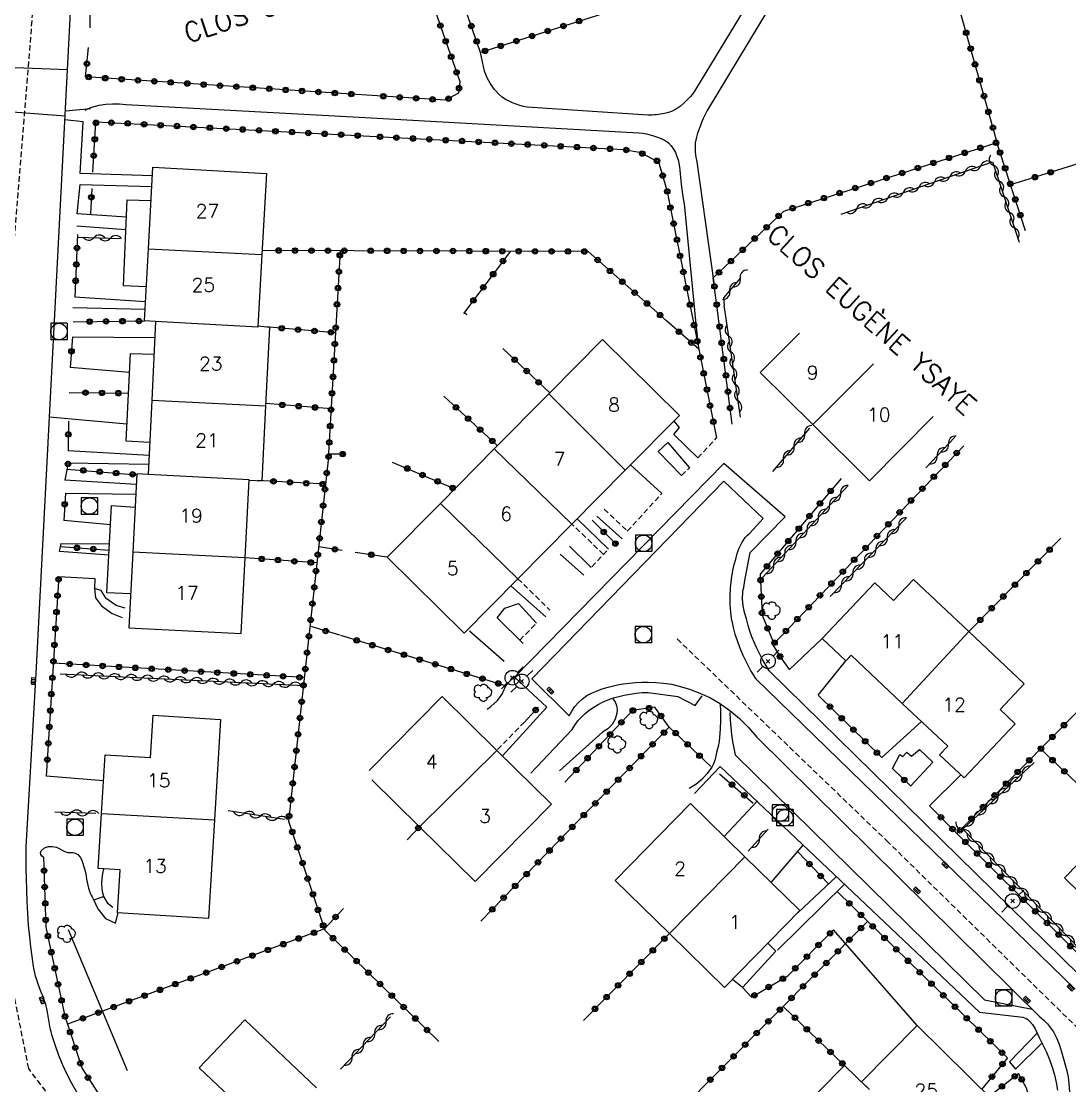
# Model space of a CAD drawing. Header units: millimetres. Extents: x 164000 to 165000, y 151998 to 153000.
# Drawn here: x 164221.2 to 164316.8, y 152101.2 to 152198.3 of the extents above; entities that cross this region are included whole.
import ezdxf
from ezdxf.enums import TextEntityAlignment as Align

# ---------------------------------------------------------------- set-up
doc = ezdxf.new("R2010")
doc.units = ezdxf.units.MM
doc.linetypes.add('DASHED', pattern=[0.75, 0.5, -0.25])
doc.layers.get('0').update_dxf_attribs({"linetype": 'CONTINUOUS'})
for name, color, linetype in [('W0001', 6, 'DASHED'), ('W0008', 7, 'CONTINUOUS'), ('W0014', 7, 'CONTINUOUS'), ('W0016', 2, 'CONTINUOUS'), ('W0017', 7, 'CONTINUOUS'), ('W0101', 7, 'CONTINUOUS'), ('W0104', 1, 'CONTINUOUS'), ('W0105', 7, 'CONTINUOUS'), ('W0112', 1, 'DASHED'), ('W0211', 2, 'CONTINUOUS'), ('W0300', 7, 'CONTINUOUS'), ('W0310', 3, 'CONTINUOUS'), ('W0322', 7, 'CONTINUOUS'), ('W0323', 7, 'CONTINUOUS'), ('W0401', 7, 'CONTINUOUS'), ('W0420', 7, 'CONTINUOUS'), ('W0473', 7, 'CONTINUOUS'), ('W0989', 7, 'CONTINUOUS'), ('W0991', 7, 'CONTINUOUS'), ('W1102', 7, 'CONTINUOUS')]:
    doc.layers.add(name, color=color, linetype=linetype)
doc.styles.get("Standard").update_dxf_attribs({"font": 'romans.shx', "width": 0.85})

# ---------------------------------------------------------------- blocks, each defined once
blk = doc.blocks.new('T300')
for p, q in [((-0.8, 0.514), (-0.857, 0.343)), ((-0.857, 0.343), (-0.857, 0.171)), ((-0.857, 0.171), (-0.743, 0.057)), ((-0.686, 0.629), (-0.8, 0.514)), ((-0.8, -0.057), (-0.743, 0.057)), ((-0.743, 0.057), (-0.686, 0.114)), ((-0.571, 0.686), (-0.686, 0.629)), ((-0.457, 0.686), (-0.571, 0.686)), ((-0.286, 0.629), (-0.457, 0.686)), ((-0.286, 0.629), (-0.171, 0.743)), ((-0.229, 0.571), (-0.286, 0.629)), ((-0.171, 0.743), (-0.057, 0.8)), ((-0.057, 0.8), (0.057, 0.8)), ((0.057, 0.8), (0.229, 0.743)), ((0.229, 0.743), (0.343, 0.629)), ((0.343, 0.629), (0.4, 0.514)), ((0.457, 0.457), (0.343, 0.457)), ((0.4, 0.514), (0.4, 0.457)), ((0.571, 0.4), (0.457, 0.457)), ((0.571, 0.4), (0.686, 0.286)), ((0.686, 0.286), (0.743, 0.171)), ((0.743, 0.057), (0.686, -0.171)), ((0.743, 0.171), (0.743, 0.057)), ((-0.8, -0.171), (-0.8, -0.057)), ((-0.8, -0.229), (-0.8, -0.171)), ((-0.743, -0.343), (-0.8, -0.229)), ((-0.686, -0.4), (-0.743, -0.343)), ((-0.514, -0.457), (-0.686, -0.4)), ((-0.4, -0.457), (-0.514, -0.457)), ((-0.4, -0.457), (-0.343, -0.457)), ((-0.343, -0.457), (-0.343, -0.4)), ((-0.343, -0.514), (-0.343, -0.457)), ((-0.286, -0.629), (-0.343, -0.514)), ((-0.171, -0.743), (-0.286, -0.629)), ((-0.057, -0.8), (-0.171, -0.743)), ((0.057, -0.8), (-0.057, -0.8)), ((0.171, -0.743), (0.057, -0.8)), ((0.229, -0.686), (0.171, -0.743)), ((0.286, -0.457), (0.229, -0.457)), ((0.286, -0.629), (0.229, -0.686)), ((0.457, -0.4), (0.286, -0.457)), ((0.343, -0.514), (0.286, -0.629)), ((0.343, -0.514), (0.343, -0.457)), ((0.571, -0.343), (0.457, -0.4)), ((0.629, -0.286), (0.571, -0.343)), ((0.686, -0.171), (0.629, -0.286))]:
    blk.add_line(p, q)
blk = doc.blocks.new('T473')
for p, q in [((0.500001, 0.500001), (1.000002, 1.000002)), ((-0.166667, 0.166667), (0.166667, -0.166667)), ((-0.166667, -0.166667), (0.166667, 0.166667)), ((-1.000002, -1.000002), (-0.500001, -0.500001))]:
    blk.add_line(p, q)
blk.add_ellipse((0, 0), major_axis=(0.471405, 0.471405), ratio=1, start_param=5.497787144, end_param=11.780972451)
blk = doc.blocks.new('T401')
for p, q in [((-0.3, 0.3), (0, 0.3)), ((-0.3, -0.25), (-0.3, 0.3)), ((-0.3, 0.15), (0, 0.15)), ((-0.3, 0), (0, 0)), ((0, 0.3), (0, -0.25)), ((-0.3, -0.15), (0, -0.15)), ((-0.3, -0.25), (-0.3, -0.3)), ((-0.3, -0.3), (0, -0.3)), ((0, -0.3), (0, -0.25))]:
    blk.add_line(p, q)
blk = doc.blocks.new('T420')
for p, q in [((0.75, 0.75), (-0.75, 0.75)), ((-0.75, 0.75), (-0.75, -0.75)), ((0.75, 0.75), (0.75, -0.75)), ((0.75, -0.75), (-0.75, -0.75))]:
    blk.add_line(p, q)
blk.add_ellipse((0, 0), major_axis=(-0.53, 0.53), ratio=1, start_param=3.926991, end_param=10.210176)
blk = doc.blocks.new('t323o')
at = {"color": 0, "linetype": 'Continuous'}
for radius in [0.25, 0.15]:
    blk.add_circle((0, 0), radius, dxfattribs=at)
blk = doc.blocks.new('t310o')
at = {"color": 0, "linetype": 'Continuous'}
for centre, start, end in [((-0.5, 0.375), 216.8699, 323.1304), ((0.5, -0.375), 36.8699, 143.1303)]:
    blk.add_arc(centre, 0.625, start, end, dxfattribs=at)
blk = doc.blocks.new('t322o')
at = {"color": 0, "linetype": 'Continuous'}
for radius in [0.25, 0.15]:
    blk.add_circle((0, 0), radius, dxfattribs=at)

msp = doc.modelspace()

# ---------------------------------------------------------------- linework, layer by layer
at = {"layer": 'W0001'}
for points in [[(164219.953, 152171), (164224.088, 152222.046)], [(164270.64, 152049.913), (164233.257, 152087.427), (164221.862, 152102.754), (164218.641, 152119.033), (164220.043, 152164.634)], [(164324.055, 152100.075), (164300.297, 152123.401), (164281.016, 152141.981)]]:
    msp.add_lwpolyline(points, dxfattribs=at)
at = {"layer": 'W0008'}
for points in [[(164224.221, 152171), (164226.354, 152212.149)], [(164221.634, 152122.997), (164222.551, 152138.799), (164224.221, 152171)], [(164287.649, 152151.636), (164288.89, 152152.957), (164285.276, 152156.355), (164267.775, 152138.314), (164271.173, 152134.943)], [(164286.031, 152143.626), (164285.935, 152144.371), (164285.882, 152145.12), (164285.87, 152145.87), (164285.897, 152146.62), (164285.917, 152146.889), (164285.945, 152147.158), (164285.98, 152147.426), (164286.023, 152147.694), (164286.071, 152147.959), (164286.125, 152148.224), (164286.184, 152148.487), (164286.247, 152148.75), (164286.376, 152149.259), (164286.518, 152149.767), (164286.693, 152150.267), (164286.921, 152150.746), (164287.073, 152150.992), (164287.245, 152151.223), (164287.438, 152151.439), (164287.649, 152151.636)], [(164286.031, 152143.626), (164286.154, 152143.014), (164286.308, 152142.409), (164286.492, 152141.813), (164286.706, 152141.226), (164287.022, 152140.478), (164287.375, 152139.746), (164287.764, 152139.033), (164288.189, 152138.341)], [(164271.173, 152134.943), (164271.408, 152135.383), (164271.692, 152135.793), (164272.019, 152136.17), (164272.386, 152136.507), (164272.785, 152136.788), (164273.217, 152137.014), (164273.663, 152137.201), (164274.112, 152137.37), (164274.601, 152137.531), (164275.099, 152137.662), (164275.602, 152137.768), (164276.108, 152137.855), (164276.67, 152137.933), (164277.236, 152137.988), (164277.804, 152138.017), (164278.373, 152138.017), (164279.085, 152137.986), (164279.797, 152137.926), (164280.505, 152137.823), (164281.204, 152137.667), (164282.167, 152137.378), (164283.11, 152137.028), (164284.025, 152136.606), (164284.899, 152136.103), (164285.844, 152135.438), (164286.73, 152134.696), (164287.549, 152133.882), (164288.297, 152133.001)], [(164317.34, 152109.999), (164288.189, 152138.341)], [(164285.834, 152135.249), (164285.871, 152134.584), (164285.925, 152133.92), (164285.997, 152133.257), (164286.085, 152132.597), (164286.134, 152132.291), (164286.191, 152131.987), (164286.256, 152131.684), (164286.328, 152131.383)], [(164288.297, 152133.001), (164314.131, 152107.464)], [(164286.328, 152131.383), (164309.088, 152109.028), (164313.413, 152108.173)], [(164226.268, 152100.587), (164225.807, 152101.385), (164225.383, 152102.205), (164224.986, 152103.067), (164224.624, 152103.943), (164224.297, 152104.834), (164224.008, 152105.738), (164223.913, 152106.091), (164223.834, 152106.448), (164223.766, 152106.807), (164223.705, 152107.166), (164223.645, 152107.526), (164223.58, 152107.885), (164223.504, 152108.242), (164223.414, 152108.596), (164223.314, 152108.925), (164223.199, 152109.249), (164223.075, 152109.569), (164222.947, 152109.887), (164222.82, 152110.206), (164222.699, 152110.528), (164222.59, 152110.854), (164222.497, 152111.185), (164222.306, 152112.073), (164222.165, 152112.971), (164222.056, 152113.871), (164221.958, 152114.772), (164221.859, 152115.842), (164221.787, 152116.914), (164221.733, 152117.986), (164221.688, 152119.06), (164221.657, 152120.043), (164221.637, 152121.028), (164221.63, 152122.012), (164221.634, 152122.997)], [(164314.131, 152107.464), (164314.488, 152107.165), (164314.816, 152106.835), (164315.111, 152106.475), (164315.371, 152106.088), (164315.676, 152105.503), (164315.912, 152104.887), (164316.106, 152104.26), (164316.288, 152103.634), (164316.444, 152103.084), (164316.584, 152102.528), (164316.698, 152101.966), (164316.774, 152101.396), (164316.822, 152100.62)]]:
    msp.add_lwpolyline(points, dxfattribs=at)
at = {"layer": 'W0014'}
for points in [[(164293.636, 152210.1), (164282.795, 152192.275)], [(164295.793, 152210.127), (164283.766, 152190.198)], [(164263.46, 152193.785), (164263.083, 152195.511)], [(164267.343, 152190.522), (164267.004, 152190.583), (164266.67, 152190.666), (164266.342, 152190.772), (164266.022, 152190.899), (164265.693, 152191.05), (164265.37, 152191.218), (164265.061, 152191.416), (164264.781, 152191.654), (164264.359, 152192.125), (164263.995, 152192.642), (164263.694, 152193.198), (164263.46, 152193.785)], [(164282.795, 152192.275), (164282.622, 152191.984), (164282.429, 152191.707), (164282.217, 152191.443), (164281.986, 152191.196), (164281.67, 152190.894), (164281.334, 152190.61), (164280.973, 152190.355), (164280.584, 152190.144), (164280.238, 152190.014), (164279.878, 152189.93), (164279.515, 152189.872), (164279.155, 152189.821), (164278.954, 152189.795), (164278.751, 152189.778), (164278.549, 152189.768), (164278.346, 152189.767)], [(164225.214, 152190.167), (164227.499, 152190.401)], [(164227.001, 152190.225), (164227.31, 152190.377), (164227.63, 152190.504), (164227.959, 152190.607), (164228.295, 152190.684), (164228.905, 152190.775), (164229.519, 152190.819), (164230.135, 152190.815), (164230.749, 152190.764)], [(164230.749, 152190.764), (164252.558, 152189.558)], [(164278.346, 152189.767), (164267.343, 152190.522)], [(164283.766, 152190.198), (164283.586, 152189.843), (164283.418, 152189.481), (164283.262, 152189.114), (164283.119, 152188.742), (164282.986, 152188.381), (164282.858, 152188.016), (164282.752, 152187.642), (164282.688, 152187.259), (164282.663, 152186.825), (164282.677, 152186.39), (164282.73, 152185.958), (164282.822, 152185.533)], [(164233.161, 152184.254), (164226.569, 152184.454), (164226.839, 152189.173), (164225.172, 152189.36)], [(164252.558, 152189.558), (164277.537, 152188.176)], [(164277.537, 152188.176), (164277.879, 152188.129), (164278.219, 152188.064), (164278.555, 152187.98), (164278.885, 152187.879), (164279.233, 152187.764), (164279.584, 152187.639), (164279.925, 152187.478), (164280.234, 152187.259), (164280.492, 152186.99), (164280.704, 152186.684), (164280.875, 152186.357), (164281.016, 152186.018), (164281.114, 152185.71), (164281.186, 152185.394), (164281.237, 152185.075), (164281.272, 152184.754), (164281.298, 152184.436), (164281.323, 152184.118), (164281.353, 152183.8), (164281.393, 152183.483), (164281.46, 152183.032), (164281.528, 152182.58), (164281.595, 152182.128), (164281.663, 152181.677)], [(164282.822, 152185.533), (164284.391, 152174.481)], [(164230.786, 152180.454), (164226.3, 152180.787), (164226.569, 152183.456), (164233.106, 152183.27)], [(164281.663, 152181.677), (164282.559, 152172.614)], [(164226.246, 152179.681), (164230.736, 152179.353)], [(164232.518, 152172.741), (164226.084, 152173.155)], [(164282.559, 152172.614), (164282.719, 152171)], [(164225.895, 152172.211), (164232.481, 152172.07)], [(164282.719, 152171), (164282.943, 152168.74)], [(164225.868, 152169.542), (164233.374, 152169.474)], [(164282.903, 152158.512), (164280.719, 152160.615), (164281.258, 152161.263), (164280.735, 152161.867)], [(164279.29, 152159.078), (164280.18, 152159.887), (164282.148, 152157.595)], [(164232.847, 152158.716), (164225.464, 152159.132)], [(164225.464, 152158.027), (164232.809, 152157.93)], [(164287.703, 152149.856), (164290.885, 152153.119), (164285.276, 152157.973), (164266.184, 152138.476), (164269.15, 152135.725)], [(164231.671, 152156.074), (164225.167, 152156.463)], [(164225.221, 152155.276), (164231.624, 152155.172)], [(164273.708, 152153.173), (164276, 152151.096)], [(164271.914, 152152.943), (164274.759, 152150.152)], [(164273.195, 152148.48), (164271.2, 152150.422)], [(164229.183, 152149.622), (164224.659, 152149.958)], [(164270.364, 152149.694), (164272.521, 152147.779)], [(164289.429, 152139.042), (164289.111, 152139.559), (164288.812, 152140.087), (164288.531, 152140.625), (164288.27, 152141.172), (164288.054, 152141.667), (164287.855, 152142.17), (164287.675, 152142.679), (164287.515, 152143.195), (164287.344, 152143.789), (164287.185, 152144.389), (164287.063, 152145.001), (164287.002, 152145.622), (164287.001, 152145.834), (164287.014, 152146.046), (164287.037, 152146.257), (164287.069, 152146.466), (164287.106, 152146.673), (164287.145, 152146.88), (164287.183, 152147.087), (164287.218, 152147.294), (164287.325, 152147.937), (164287.442, 152148.578), (164287.568, 152149.218), (164287.703, 152149.856)], [(164224.601, 152147.671), (164227.891, 152147.483), (164227.864, 152146.566)], [(164269.042, 152143.977), (164265.855, 152146.813)], [(164264.593, 152143.896), (164265.294, 152144.786), (164266.561, 152145.19), (164268.206, 152143.411)], [(164317.718, 152111.293), (164289.429, 152139.042)], [(164271.442, 152133.703), (164271.694, 152134.101), (164271.978, 152134.478), (164272.29, 152134.831), (164272.629, 152135.159), (164273.009, 152135.468), (164273.414, 152135.744), (164273.838, 152135.99), (164274.274, 152136.21), (164274.738, 152136.409), (164275.214, 152136.576), (164275.699, 152136.715), (164276.188, 152136.831), (164276.735, 152136.936), (164277.287, 152137.015), (164277.842, 152137.062), (164278.4, 152137.073), (164281.096, 152136.696), (164282.661, 152135.887), (164283.318, 152136.772)], [(164269.15, 152135.725), (164265.086, 152131.28)], [(164275.148, 152136.494), (164275.361, 152136.211), (164275.502, 152135.887), (164275.563, 152135.539), (164275.541, 152135.186), (164275.376, 152134.648), (164275.088, 152134.164), (164274.696, 152133.76), (164274.22, 152133.46)], [(164284.942, 152136.063), (164284.983, 152135.291), (164284.99, 152134.518), (164284.962, 152133.745), (164284.899, 152132.974), (164284.853, 152132.626), (164284.789, 152132.281), (164284.713, 152131.939), (164284.629, 152131.599), (164284.549, 152131.259), (164284.468, 152130.913), (164284.359, 152130.571), (164284.198, 152130.251), (164283.776, 152129.67), (164283.284, 152129.147), (164282.729, 152128.691), (164282.121, 152128.309)], [(164267.667, 152129.711), (164271.442, 152133.703)], [(164303.331, 152134.417), (164299.704, 152131.141)], [(164274.22, 152133.46), (164270.283, 152129.927)], [(164300.674, 152130.143), (164301.349, 152131.41), (164301.618, 152131.222), (164301.996, 152131.626), (164302.427, 152131.249), (164303.155, 152131.869), (164304.369, 152130.709)], [(164282.607, 152127.851), (164284.953, 152130.332)], [(164284.953, 152130.332), (164308.63, 152107.895), (164312.567, 152107.437)], [(164228.781, 152118.347), (164228.701, 152118.544), (164228.638, 152118.748), (164228.592, 152118.956), (164228.565, 152119.167), (164228.545, 152119.627), (164228.563, 152120.086), (164228.621, 152120.542), (164228.717, 152120.992)], [(164295.565, 152120.276), (164292.061, 152116.996)], [(164290.184, 152113.558), (164296.313, 152119.566)], [(164312.567, 152107.437), (164312.73, 152107.386), (164312.885, 152107.315), (164313.029, 152107.223), (164313.16, 152107.113), (164313.454, 152106.767), (164313.686, 152106.376), (164313.883, 152105.972), (164314.077, 152105.576), (164314.409, 152104.919), (164314.727, 152104.254), (164315.017, 152103.575), (164315.264, 152102.879), (164315.464, 152102.185), (164315.627, 152101.48), (164315.75, 152100.767)]]:
    msp.add_lwpolyline(points, dxfattribs=at)
at = {"layer": 'W0016'}
for points in [[(164225.409, 152193.921), (164219.846, 152194.121)], [(164219.586, 152190.138), (164225.19, 152189.71)]]:
    msp.add_lwpolyline(points, dxfattribs=at)
at = {"layer": 'W0017'}
for points in [[(164231.066, 152166.285), (164225.653, 152166.737)], [(164223.766, 152162.228), (164230.829, 152161.601)], [(164281.42, 152156.894), (164279.29, 152159.078)], [(164276.78, 152157.865), (164279.625, 152155.232)], [(164229.333, 152152.391), (164225.059, 152152.768)], [(164224.79, 152150.692), (164229.238, 152150.652)], [(164266.993, 152141.55), (164264.593, 152143.896)], [(164262.085, 152142.709), (164265.24, 152139.932)], [(164294.275, 152141.998), (164291.27, 152139.177)], [(164293.906, 152136.831), (164296.43, 152139.96)], [(164263.703, 152135.563), (164264.033, 152135.801), (164264.343, 152136.066), (164264.629, 152136.356), (164264.889, 152136.669), (164264.976, 152136.796), (164265.05, 152136.93), (164265.115, 152137.068), (164265.175, 152137.207), (164265.235, 152137.347), (164265.299, 152137.485), (164265.371, 152137.62), (164265.456, 152137.748), (164265.617, 152137.95), (164265.792, 152138.139), (164265.982, 152138.315), (164266.184, 152138.476)], [(164304.369, 152130.709), (164302.332, 152128.538)], [(164228.699, 152129.015), (164223.468, 152129.442)], [(164304.045, 152126.745), (164306.903, 152129.57)], [(164288.351, 152127.177), (164285.311, 152123.945)], [(164223.225, 152122.053), (164223.066, 152122.132), (164222.964, 152122.277), (164222.943, 152122.454), (164223.01, 152122.619), (164223.305, 152122.885), (164223.672, 152123.018), (164224.046, 152123.028), (164224.4, 152122.952), (164224.653, 152122.841), (164224.902, 152122.695), (164225.162, 152122.56), (164225.437, 152122.484), (164225.659, 152122.468), (164225.896, 152122.457), (164226.137, 152122.41), (164226.354, 152122.296), (164226.573, 152122.051), (164226.714, 152121.755), (164226.806, 152121.451), (164226.893, 152121.163), (164226.977, 152120.888), (164227.043, 152120.608), (164227.097, 152120.326), (164227.144, 152120.043), (164227.192, 152119.76), (164227.247, 152119.478), (164227.317, 152119.199), (164227.405, 152118.925), (164227.477, 152118.748), (164227.559, 152118.576), (164227.652, 152118.41), (164227.756, 152118.25)], [(164289.62, 152119.729), (164292.543, 152123.139)]]:
    msp.add_lwpolyline(points, dxfattribs=at)
at = {"layer": 'W0101'}
for points in [[(164232.788, 152177.576), (164233.203, 152185.021), (164243.556, 152184.443), (164243.144, 152177.054)], [(164232.594, 152174.101), (164230.507, 152174.207), (164230.857, 152182.054), (164233.033, 152181.977)], [(164232.421, 152171), (164232.788, 152177.576)], [(164243.144, 152177.054), (164242.807, 152171)], [(164232.421, 152170.998), (164232.421, 152171)], [(164232.421, 152170.998), (164232.421, 152171)], [(164233.446, 152170.941), (164232.421, 152170.998)], [(164233.446, 152170.944), (164233.095, 152163.773)], [(164242.807, 152171), (164242.78, 152170.526)], [(164243.496, 152163.23), (164243.855, 152170.404), (164242.78, 152170.526)], [(164293.415, 152161.537), (164288.618, 152166.282), (164292.184, 152169.887)], [(164269.308, 152164.33), (164274.22, 152169.299)], [(164274.22, 152169.299), (164281.231, 152162.368), (164276.301, 152157.381)], [(164233.095, 152163.773), (164232.762, 152156.975)], [(164264.349, 152159.313), (164269.308, 152164.33)], [(164241.99, 152156.467), (164243.154, 152156.409), (164243.496, 152163.23)], [(164304.385, 152162.265), (164298.596, 152156.412), (164293.415, 152161.537)], [(164259.435, 152154.341), (164264.349, 152159.313)], [(164231.72, 152157.029), (164231.35, 152149.891)], [(164232.762, 152156.975), (164231.72, 152157.029)], [(164276.301, 152157.381), (164271.418, 152152.441)], [(164241.623, 152149.383), (164241.992, 152156.497)], [(164266.497, 152147.462), (164261.593, 152142.501), (164254.581, 152149.431), (164259.435, 152154.341)], [(164271.418, 152152.441), (164266.497, 152147.462)], [(164231.35, 152149.891), (164230.992, 152142.979), (164241.264, 152142.447), (164241.623, 152149.383)], [(164300.773, 152145.475), (164302.596, 152147.402), (164307.631, 152142.64)], [(164301.57, 152136.083), (164296.921, 152140.479), (164296.43, 152139.96), (164294.275, 152141.998), (164299.078, 152147.077), (164300.773, 152145.475)], [(164307.631, 152142.64), (164312.691, 152137.856), (164310.496, 152135.534), (164311.878, 152134.227), (164307.205, 152129.284), (164304.983, 152131.386), (164305.716, 152132.162), (164301.57, 152136.083)], [(164264.569, 152131.789), (164259.582, 152136.701), (164252.937, 152129.953)], [(164228.515, 152126.015), (164228.844, 152131.388), (164232.976, 152131.135), (164233.212, 152134.995), (164239.369, 152134.618), (164238.808, 152125.449)], [(164262.597, 152119.815), (164269.555, 152126.88), (164264.569, 152131.789)], [(164253.179, 152129.089), (164257.514, 152124.82)], [(164280.341, 152115.069), (164275.388, 152119.914), (164282.256, 152126.934)], [(164282.256, 152126.934), (164287.21, 152122.087)], [(164238.258, 152116.449), (164229.979, 152116.955), (164230.22, 152120.9), (164228.21, 152121.023), (164228.515, 152126.015)], [(164238.808, 152125.449), (164238.258, 152116.449)], [(164322.098, 152124.664), (164321.419, 152125.328), (164316.373, 152120.163), (164323.381, 152113.315), (164328.149, 152118.194)], [(164257.514, 152124.82), (164262.597, 152119.815)], [(164287.21, 152122.087), (164292.234, 152117.172), (164285.366, 152110.152), (164280.341, 152115.069)], [(164240.858, 152093.625), (164237.252, 152097.039), (164240.212, 152100.166), (164237.42, 152102.81), (164241.571, 152107.195), (164248.121, 152100.995)], [(164305.129, 152094.861), (164309.944, 152099.732), (164302.925, 152106.67), (164297.855, 152101.541)], [(164297.855, 152101.541), (164298.579, 152100.826)]]:
    msp.add_lwpolyline(points, dxfattribs=at)
at = {"layer": 'W0104'}
for points in [[(164232.906, 152159.91), (164230.749, 152160.022), (164231.154, 152168.031), (164233.3, 152167.971)], [(164231.152, 152146.068), (164228.996, 152146.188), (164229.428, 152154.143), (164231.563, 152153.988)], [(164298.343, 152101.059), (164296.306, 152103.014), (164291.641, 152098.295), (164293.86, 152096.052)]]:
    msp.add_lwpolyline(points, dxfattribs=at)
at = {"layer": 'W0105'}
for points in [[(164230.668, 152144.786), (164229.832, 152145.029), (164228.942, 152145.649), (164228.484, 152146.377), (164227.864, 152146.566)], [(164227.864, 152146.566), (164227.945, 152145.73), (164228.511, 152145.002), (164229.482, 152144.301), (164230.399, 152143.923)], [(164227.756, 152118.25), (164228.16, 152117.334), (164228.862, 152116.444), (164229.778, 152116.012), (164230.029, 152116.952)], [(164229.536, 152117.441), (164229.104, 152117.792), (164228.727, 152118.439), (164227.808, 152118.133)], [(164289.313, 152114.187), (164290.049, 152113.477), (164287.002, 152110.133), (164286.085, 152110.887)], [(164313.849, 152105.957), (164311.353, 152103.365), (164311.893, 152102.691), (164314.308, 152105.05)]]:
    msp.add_lwpolyline(points, dxfattribs=at)
at = {"layer": 'W0112'}
for points in [[(164282.903, 152158.512), (164284.629, 152160.319)], [(164281.42, 152156.894), (164282.148, 152157.595)], [(164274.382, 152153.82), (164276.485, 152151.797), (164279.64, 152155.249)], [(164274.318, 152149.68), (164271.418, 152152.441)], [(164273.249, 152148.534), (164274.759, 152150.152)], [(164266.497, 152147.462), (164269.42, 152144.597)], [(164266.669, 152141.847), (164268.206, 152143.411)], [(164267.101, 152134.377), (164264.569, 152131.789)]]:
    msp.add_lwpolyline(points, dxfattribs=at)
at = {"layer": 'W0211'}
msp.add_lwpolyline([(164295.281, 152115.419), (164302.913, 152106.682)], dxfattribs=at)
at = {"layer": 'W0300'}
msp.add_lwpolyline([(164230.884, 152102.529), (164225.491, 152115.419)], dxfattribs=at)
at = {"layer": 'W0310'}
for points in [[(164295.993, 152180.756), (164309.816, 152185.533), (164312.247, 152178.179)], [(164226.327, 152178.656), (164230.21, 152178.522)], [(164285.34, 152172.416), (164285.303, 152173.101), (164286.847, 152174.937)], [(164285.534, 152171), (164285.33, 152172.4)], [(164286.813, 152162.207), (164285.534, 152171)], [(164289.753, 152157.245), (164293.124, 152161.209)], [(164306.37, 152160.375), (164303.722, 152157.595)], [(164296.629, 152155.977), (164288.809, 152147.564)], [(164301.915, 152152.984), (164294.984, 152145.838)], [(164224.736, 152138.772), (164246.983, 152137.721)], [(164320.091, 152113.558), (164319.066, 152112.345), (164307.093, 152124.615), (164313.619, 152130.682)], [(164227.999, 152126.044), (164224.25, 152126.152)], [(164245.204, 152125.478), (164240.053, 152126.26)], [(164289.348, 152124.588), (164287.515, 152122.592)], [(164250.327, 152102.691), (164254.885, 152107.464)]]:
    msp.add_lwpolyline(points, dxfattribs=at)
at = {"layer": 'W0322'}
msp.add_lwpolyline([(164287.002, 152110.133), (164287.811, 152109.271), (164291.128, 152111.212), (164295.308, 152115.419)], dxfattribs=at)
at = {"layer": 'W0323'}
for points in [[(164227.459, 152197.749), (164227.486, 152212.5), (164227.675, 152214.765), (164228.538, 152217.219), (164229.131, 152218.594), (164231.585, 152219.889)], [(164297.6, 152218.999), (164278.966, 152200.553), (164263.083, 152195.511), (164260.778, 152202.177)], [(164284.626, 152172.66), (164284.332, 152174.935), (164290.751, 152181.029), (164310.221, 152187.286), (164302.562, 152214.495), (164302.976, 152214.623)], [(164258.279, 152201.266), (164261.195, 152192.841), (164261.087, 152191.789), (164259.9, 152191.142), (164252.724, 152191.607)], [(164252.724, 152191.607), (164227.055, 152193.272), (164227.324, 152195.969)], [(164227.702, 152184.589), (164227.999, 152189.173), (164252.423, 152187.888)], [(164252.423, 152187.888), (164276.162, 152186.639), (164277.591, 152186.396), (164279.344, 152185.533), (164280.099, 152182.944), (164282.169, 152172.606)], [(164312.805, 152179.228), (164310.207, 152187.281)], [(164325.059, 152187.685), (164315.75, 152184.77)], [(164315.75, 152184.77), (164312.243, 152183.672)], [(164312.243, 152183.672), (164311.453, 152183.417)], [(164227.621, 152183.079), (164227.513, 152180.787)], [(164226.327, 152178.899), (164226.084, 152173.155)], [(164251.573, 152177.402), (164243.165, 152177.429)], [(164250.276, 152177.406), (164249.913, 152171)], [(164278.352, 152172.52), (164272.899, 152177.335), (164251.573, 152177.402)], [(164265.81, 152177.357), (164261.541, 152171.665)], [(164280.074, 152171), (164278.352, 152172.52)], [(164282.169, 152172.606), (164282.49, 152171)], [(164284.84, 152171), (164284.626, 152172.66)], [(164261.62, 152171.771), (164261.826, 152171.577)], [(164225.922, 152170.917), (164232.421, 152170.998)], [(164249.913, 152171), (164249.201, 152158.403)], [(164283.009, 152168.409), (164280.074, 152171)], [(164282.49, 152171), (164284.629, 152160.319)], [(164286.058, 152161.559), (164284.84, 152171)], [(164249.852, 152169.922), (164243.456, 152170.45)], [(164225.868, 152169.542), (164225.653, 152166.737)], [(164265.111, 152168.482), (164269.41, 152164.432)], [(164225.545, 152164.472), (164230.97, 152164.388)], [(164264.639, 152159.606), (164259.751, 152164.115)], [(164249.46, 152162.978), (164243.507, 152163.451)], [(164225.491, 152161.856), (164225.464, 152159.132)], [(164307.175, 152159.608), (164289.753, 152141.442), (164290.427, 152140.336), (164291.29, 152139.15)], [(164225.464, 152158.027), (164225.167, 152156.463)], [(164250.685, 152158.836), (164249.249, 152158.836), (164245.581, 152125.343), (164248.871, 152115.392), (164259.29, 152105.221)], [(164255.035, 152158.114), (164260.749, 152155.671)], [(164225.357, 152157.465), (164231.716, 152156.957)], [(164248.947, 152156.085), (164242.702, 152156.431)], [(164295.982, 152156.597), (164288.62, 152147.887), (164288.782, 152144.139), (164289.849, 152141.542)], [(164225.221, 152155.276), (164225.059, 152152.768)], [(164273.276, 152152.795), (164275.46, 152150.611)], [(164307.631, 152142.64), (164316.05, 152151.158)], [(164224.79, 152150.692), (164224.655, 152149.937)], [(164224.763, 152150.395), (164229.207, 152150.064)], [(164250.461, 152150.046), (164248.321, 152150.365)], [(164248.161, 152148.903), (164241.623, 152149.383)], [(164254.581, 152149.431), (164251.642, 152149.87)], [(164224.601, 152147.671), (164223.468, 152129.442)], [(164323.69, 152144.061), (164323.704, 152141.55), (164306.553, 152124.21), (164319.039, 152111.805)], [(164250.263, 152142.298), (164247.529, 152143.131)], [(164265.375, 152137.694), (164250.357, 152142.269)], [(164247.015, 152138.438), (164224.109, 152139.76)], [(164293.906, 152136.831), (164299.704, 152131.141)], [(164268.341, 152135.725), (164267.101, 152134.377)], [(164280.302, 152133.906), (164278.993, 152135.725), (164276.971, 152135.428), (164270.795, 152128.902)], [(164263.116, 152116.192), (164280.314, 152133.918), (164284.09, 152130.332)], [(164314.185, 152131.926), (164321.316, 152125.222)], [(164300.674, 152130.143), (164302.346, 152128.525)], [(164284.899, 152129.657), (164287.973, 152126.988)], [(164304.045, 152126.745), (164306.675, 152124.089)], [(164257.514, 152124.82), (164256.391, 152123.613)], [(164223.225, 152122.053), (164223.441, 152115.662), (164225.167, 152107.518), (164226.731, 152102.745), (164229.266, 152098.834), (164232.745, 152094.789)], [(164292.072, 152122.511), (164294.796, 152119.626)], [(164295.659, 152118.871), (164311.165, 152103.715)], [(164250.574, 152117.354), (164248.839, 152115.488)], [(164298.414, 152116.178), (164280.908, 152098.565), (164280.892, 152098.581)], [(164248.839, 152115.488), (164225.4, 152106.808)], [(164280.341, 152115.069), (164272.478, 152107.135)], [(164290.707, 152108.424), (164296.306, 152103.014)], [(164311.165, 152103.715), (164308.815, 152100.848)], [(164309.48, 152100.19), (164312.179, 152102.308)], [(164312.162, 152102.34), (164312.863, 152100.992), (164313.295, 152099.535), (164313.322, 152098.214), (164313.052, 152095.895), (164311.596, 152093.306)]]:
    msp.add_lwpolyline(points, dxfattribs=at)
at = {"layer": 'W1102'}
for points in [[(164232.788, 152177.576), (164243.144, 152177.054)], [(164242.78, 152170.526), (164242.774, 152170.42), (164233.446, 152170.941)], [(164298.947, 152167.068), (164293.415, 152161.537)], [(164233.095, 152163.773), (164243.496, 152163.23)], [(164276.301, 152157.381), (164269.308, 152164.33)], [(164264.349, 152159.313), (164271.418, 152152.441)], [(164241.992, 152156.497), (164232.762, 152156.975)], [(164266.497, 152147.462), (164259.435, 152154.341)], [(164241.623, 152149.383), (164231.35, 152149.891)], [(164307.631, 152142.64), (164301.57, 152136.083)], [(164264.569, 152131.789), (164257.514, 152124.82)], [(164228.515, 152126.015), (164238.808, 152125.449)], [(164280.341, 152115.069), (164287.21, 152122.087)]]:
    msp.add_lwpolyline(points, dxfattribs=at)

# ---------------------------------------------------------------- block references
at = {"layer": 'W0300'}
for p in [(164289.672, 152144.543), (164263.352, 152137.046), (164278.481, 152134.565), (164275.568, 152132.327), (164225.356, 152115.041)]:
    msp.add_blockref('T300', p, dxfattribs=at)
at = {"layer": 'W0310'}
for p, rotation in [((164309.934, 152185.177), 288.2898959816698), ((164307.335, 152184.675), 19.06403687438519), ((164308.752, 152185.165), 19.06403687438519), ((164304.499, 152183.695), 19.06403687438519), ((164305.917, 152184.185), 19.06403687438519), ((164310.404, 152183.753), 288.2898959816698), ((164301.664, 152182.716), 19.06403687438519), ((164303.081, 152183.206), 19.06403687438519), ((164310.875, 152182.329), 288.2898959816698), ((164298.828, 152181.736), 19.06403687438519), ((164300.246, 152182.226), 19.06403687438519), ((164297.411, 152181.246), 19.06403687438519), ((164311.346, 152180.905), 288.2898959816698), ((164311.817, 152179.48), 288.2898959816698), ((164227.826, 152178.604), 358.0113544667401), ((164229.325, 152178.552), 358.0113544667401), ((164286.792, 152174.873), 49.95026831320325), ((164285.827, 152173.725), 49.95026831320325), ((164285.734, 152169.628), 98.27859455136472), ((164285.95, 152168.144), 98.27859455136472), ((164286.166, 152166.66), 98.27859455136472), ((164286.381, 152165.175), 98.27859455136472), ((164286.597, 152163.691), 98.27859455136472), ((164292.668, 152160.673), 49.62415338359869), ((164291.696, 152159.53), 49.62415338359869), ((164305.791, 152159.767), 226.3907204379014), ((164290.725, 152158.387), 49.62415338359869), ((164304.756, 152158.681), 226.3907204379014), ((164295.958, 152155.254), 227.0929349843423), ((164294.936, 152154.156), 227.0929349843423), ((164293.915, 152153.057), 227.0929349843423), ((164301.25, 152152.298), 225.8780267350502), ((164292.894, 152151.958), 227.0929349843423), ((164300.206, 152151.222), 225.8780267350502), ((164291.873, 152150.86), 227.0929349843423), ((164290.851, 152149.761), 227.0929349843423), ((164299.162, 152150.145), 225.8780267350502), ((164289.83, 152148.662), 227.0929349843423), ((164298.117, 152149.068), 225.8780267350502), ((164297.073, 152147.991), 225.8780267350502), ((164296.029, 152146.914), 225.8780267350502), ((164226.234, 152138.701), 357.2934872074364), ((164227.732, 152138.631), 357.2934872074364), ((164229.231, 152138.56), 357.2934872074364), ((164230.729, 152138.489), 357.2934872074364), ((164232.227, 152138.418), 357.2934872074364), ((164233.726, 152138.347), 357.2934872074364), ((164235.224, 152138.276), 357.2934872074364), ((164236.722, 152138.206), 357.2934872074364), ((164238.221, 152138.135), 357.2934872074364), ((164239.719, 152138.064), 357.2934872074364), ((164241.217, 152137.993), 357.2934872074364), ((164242.716, 152137.922), 357.2934872074364), ((164244.214, 152137.852), 357.2934872074364), ((164245.712, 152137.781), 357.2934872074364), ((164312.52, 152129.661), 42.9152081081038), ((164311.421, 152128.639), 42.9152081081038), ((164310.323, 152127.618), 42.9152081081038), ((164309.224, 152126.597), 42.9152081081038), ((164225.75, 152126.109), 178.3516646150473), ((164227.249, 152126.065), 178.3516646150473), ((164241.536, 152126.034), 171.3665814257466), ((164243.019, 152125.809), 171.3665814257466), ((164244.502, 152125.584), 171.3665814257466), ((164308.126, 152125.575), 42.9152081081038), ((164307.155, 152124.551), 134.2989740092588), ((164288.53, 152123.697), 227.4195037473237), ((164308.202, 152123.477), 134.2989740092588), ((164309.25, 152122.404), 134.2989740092588), ((164310.298, 152121.33), 134.2989740092588), ((164311.345, 152120.257), 134.2989740092588), ((164312.393, 152119.183), 134.2989740092588), ((164313.44, 152118.11), 134.2989740092588), ((164314.488, 152117.036), 134.2989740092588), ((164315.536, 152115.962), 134.2989740092588), ((164316.583, 152114.889), 134.2989740092588), ((164317.631, 152113.815), 134.2989740092588), ((164254.471, 152107.03), 46.32452702022971), ((164253.435, 152105.945), 46.32452702022971), ((164252.399, 152104.86), 46.32452702022971), ((164251.363, 152103.775), 46.32452702022971)]:
    msp.add_blockref('t310o', p, dxfattribs=dict(at, rotation=rotation))
at = {"layer": 'W0322'}
for p, rotation in [((164294.986, 152115.095), 45.1842376805468), ((164293.929, 152114.031), 45.1842376805468), ((164292.872, 152112.967), 45.1842376805468), ((164291.814, 152111.903), 45.1842376805468), ((164290.674, 152110.946), 30.34323633287199), ((164289.379, 152110.188), 30.34323633287199), ((164288.085, 152109.431), 30.34323633287199)]:
    msp.add_blockref('t322o', p, dxfattribs=dict(at, rotation=rotation))
at = {"layer": 'W0323'}
for p, rotation in [((164259.429, 152197.944), 289.0919183453238), ((164262.248, 152197.924), 109.0686628868315), ((164269.227, 152197.461), 197.6139806963893), ((164270.656, 152197.915), 197.6139806963893), ((164272.086, 152198.369), 197.6139806963893), ((164259.919, 152196.526), 289.0919183453238), ((164262.738, 152196.507), 109.0686628868315), ((164266.367, 152196.554), 197.6139806963893), ((164267.797, 152197.007), 197.6139806963893), ((164307.402, 152197.302), 105.7201477218707), ((164263.508, 152195.646), 197.6139806963893), ((164264.938, 152196.1), 197.6139806963893), ((164307.808, 152195.858), 105.7201477218707), ((164260.41, 152195.109), 289.0919183453238), ((164227.175, 152194.477), 84.28940686256158), ((164260.901, 152193.691), 289.0919183453238), ((164308.214, 152194.414), 105.7201477218707), ((164227.344, 152193.254), 176.2889694401002), ((164228.841, 152193.157), 176.2889694401002), ((164230.338, 152193.059), 176.2889694401002), ((164231.835, 152192.962), 176.2889694401002), ((164233.331, 152192.865), 176.2889694401002), ((164234.828, 152192.768), 176.2889694401002), ((164236.325, 152192.671), 176.2889694401002), ((164308.621, 152192.97), 105.7201477218707), ((164237.822, 152192.574), 176.2889694401002), ((164239.319, 152192.477), 176.2889694401002), ((164240.816, 152192.38), 176.2889694401002), ((164242.313, 152192.283), 176.2889694401002), ((164243.809, 152192.186), 176.2889694401002), ((164245.306, 152192.089), 176.2889694401002), ((164246.803, 152191.992), 176.2889694401002), ((164248.3, 152191.894), 176.2889694401002), ((164249.797, 152191.797), 176.2889694401002), ((164251.294, 152191.7), 176.2889694401002), ((164261.134, 152192.244), 264.1439642906198), ((164254.221, 152191.51), 176.2889694401973), ((164255.718, 152191.413), 176.2889694401973), ((164257.215, 152191.316), 176.2889694401973), ((164258.711, 152191.219), 176.2889694401973), ((164260.171, 152191.29), 208.6104495226802), ((164309.027, 152191.526), 105.7201477218707), ((164309.434, 152190.082), 105.7201477218707), ((164227.993, 152189.08), 86.29778590084707), ((164229.403, 152189.1), 356.9872131202881), ((164230.901, 152189.021), 356.9872131202881), ((164232.399, 152188.942), 356.9872131202881), ((164233.897, 152188.863), 356.9872131202881), ((164235.394, 152188.784), 356.9872131202881), ((164236.892, 152188.705), 356.9872131202881), ((164238.39, 152188.627), 356.9872131202881), ((164239.888, 152188.548), 356.9872131202881), ((164241.386, 152188.469), 356.9872131202881), ((164242.884, 152188.39), 356.9872131202881), ((164244.382, 152188.311), 356.9872131202881), ((164245.88, 152188.232), 356.9872131202881), ((164247.378, 152188.153), 356.9872131202881), ((164248.876, 152188.075), 356.9872131202881), ((164250.374, 152187.996), 356.9872131202881), ((164251.872, 152187.917), 356.9872131202881), ((164253.921, 152187.809), 356.9872131202705), ((164309.84, 152188.638), 105.7201477218707), ((164227.896, 152187.583), 86.29778590084707), ((164255.419, 152187.73), 356.9872131202705), ((164256.916, 152187.651), 356.9872131202705), ((164258.414, 152187.573), 356.9872131202705), ((164259.912, 152187.494), 356.9872131202705), ((164261.41, 152187.415), 356.9872131202705), ((164262.908, 152187.336), 356.9872131202705), ((164264.406, 152187.257), 356.9872131202705), ((164265.904, 152187.178), 356.9872131202705), ((164267.402, 152187.1), 356.9872131202705), ((164268.9, 152187.021), 356.9872131202705), ((164270.398, 152186.942), 356.9872131202705), ((164271.896, 152186.863), 356.9872131202705), ((164273.394, 152186.784), 356.9872131202705), ((164308.702, 152186.798), 17.81374975296702), ((164310.13, 152187.257), 17.81374975296702), ((164227.799, 152186.086), 86.29778590084707), ((164274.892, 152186.705), 356.9872131202705), ((164276.387, 152186.6), 350.3624611510485), ((164277.841, 152186.273), 333.7886231982026), ((164305.846, 152185.88), 17.81374975296702), ((164307.274, 152186.339), 17.81374975296702), ((164310.502, 152186.366), 107.8808655859781), ((164279.186, 152185.61), 333.7886231982026), ((164302.99, 152184.962), 17.81374975296702), ((164304.418, 152185.421), 17.81374975296702), ((164310.963, 152184.939), 107.8808655859781), ((164279.715, 152184.261), 286.2601970597378), ((164300.134, 152184.045), 17.81374975296702), ((164301.562, 152184.503), 17.81374975296702), ((164313.675, 152184.12), 197.3879846182633), ((164315.106, 152184.569), 197.3879846182633), ((164297.278, 152183.127), 17.81374975296702), ((164298.706, 152183.586), 17.81374975296702), ((164311.423, 152183.511), 107.8808655859781), ((164227.584, 152182.285), 267.3057051472526), ((164280.124, 152182.818), 281.3230647210351), ((164294.421, 152182.209), 17.81374975296702), ((164295.85, 152182.668), 17.81374975296702), ((164311.884, 152182.083), 107.8808655859781), ((164280.418, 152181.348), 281.3230647210351), ((164291.565, 152181.291), 17.81374975296702), ((164292.993, 152181.75), 17.81374975296702), ((164290.283, 152180.586), 43.51854653660783), ((164312.344, 152180.656), 107.8808655859781), ((164280.713, 152179.877), 281.3230647210351), ((164289.196, 152179.553), 43.51854653660783), ((164281.007, 152178.406), 281.3230647210351), ((164288.108, 152178.52), 43.51854653660783), ((164226.274, 152177.651), 267.5804819484212), ((164244.665, 152177.424), 179.8194242678502), ((164246.165, 152177.419), 179.8194242678502), ((164247.665, 152177.414), 179.8194242678502), ((164249.165, 152177.41), 179.8194242678502), ((164250.665, 152177.405), 179.8194242678502), ((164253.073, 152177.397), 179.8194242677315), ((164254.573, 152177.393), 179.8194242677315), ((164256.073, 152177.388), 179.8194242677315), ((164257.573, 152177.383), 179.8194242677315), ((164259.073, 152177.379), 179.8194242677315), ((164260.573, 152177.374), 179.8194242677315), ((164262.073, 152177.369), 179.8194242677315), ((164263.573, 152177.364), 179.8194242677315), ((164265.073, 152177.36), 179.8194242677315), ((164266.573, 152177.355), 179.8194242677315), ((164268.073, 152177.35), 179.8194242677315), ((164269.573, 152177.345), 179.8194242677315), ((164271.073, 152177.341), 179.8194242677315), ((164272.573, 152177.336), 179.8194242677315), ((164287.02, 152177.487), 43.51854653660783), ((164226.211, 152176.152), 267.5804819484212), ((164250.252, 152176.99), 266.7641383958226), ((164265.141, 152176.465), 233.1296211746541), ((164273.779, 152176.558), 138.5597553209718), ((164281.302, 152176.935), 281.3230647210351), ((164285.933, 152176.454), 43.51854653660783), ((164250.167, 152175.493), 266.7641383958226), ((164264.241, 152175.265), 233.1296211746541), ((164274.903, 152175.565), 138.5597553209718), ((164281.596, 152175.464), 281.3230647210351), ((164284.845, 152175.421), 43.51854653660783), ((164226.147, 152174.654), 267.5804819484212), ((164263.341, 152174.065), 233.1296211746541), ((164276.028, 152174.572), 138.5597553209718), ((164284.434, 152174.148), 97.3523818064212), ((164250.083, 152173.995), 266.7641383958226), ((164277.152, 152173.579), 138.5597553209718), ((164281.891, 152173.994), 281.3230647210351), ((164249.998, 152172.498), 266.7641383958226), ((164262.441, 152172.865), 233.1296211746541), ((164278.277, 152172.587), 138.5597553209718), ((164282.196, 152172.471), 281.3230647206065), ((164284.648, 152172.488), 97.35238180666565), ((164279.476, 152171.528), 138.5597553212005), ((164227.422, 152170.936), 0.7131824535083686), ((164228.922, 152170.954), 0.7131824535083686), ((164230.422, 152170.973), 0.7131824535083686), ((164231.922, 152170.992), 0.7131824535083686), ((164244.951, 152170.326), 175.281444527175), ((164249.879, 152170.384), 266.7641383958695), ((164282.568, 152170.614), 281.3230647210654), ((164284.907, 152170.485), 97.35238180653887), ((164246.446, 152170.203), 175.281444527175), ((164247.94, 152170.079), 175.281444527175), ((164249.435, 152169.956), 175.281444527175), ((164281.198, 152170.007), 138.5597553210988), ((164249.794, 152168.886), 266.7641383958695), ((164282.323, 152169.014), 138.5597553210988), ((164282.862, 152169.144), 281.3230647210654), ((164285.099, 152168.998), 97.35238180653887), ((164225.768, 152168.233), 265.6012993335407), ((164249.709, 152167.389), 266.7641383958695), ((164266.203, 152167.453), 316.7067736150215), ((164283.157, 152167.673), 281.3230647210654), ((164285.291, 152167.51), 97.35238180653887), ((164267.295, 152166.425), 316.7067736150215), ((164249.625, 152165.891), 266.7641383958695), ((164268.386, 152165.396), 316.7067736150215), ((164283.451, 152166.202), 281.3230647210654), ((164285.483, 152166.022), 97.35238180653887), ((164227.044, 152164.448), 359.1114781098742), ((164283.746, 152164.731), 281.3230647210654), ((164285.674, 152164.535), 97.35238180653887), ((164228.544, 152164.425), 359.1114781098742), ((164230.044, 152164.402), 359.1114781098742), ((164249.54, 152164.394), 266.7641383958695), ((164245.002, 152163.332), 175.4594904104063), ((164246.497, 152163.213), 175.4594904104063), ((164247.993, 152163.095), 175.4594904104063), ((164249.455, 152162.896), 266.7641383958695), ((164260.854, 152163.098), 137.3119090248971), ((164284.04, 152163.26), 281.3230647210654), ((164285.866, 152163.047), 97.35238180653887), ((164261.956, 152162.081), 137.3119090248971), ((164284.335, 152161.79), 281.3230647210654), ((164225.479, 152160.632), 269.4327315078758), ((164249.371, 152161.398), 266.7641383958695), ((164263.059, 152161.064), 137.3119090248971), ((164249.286, 152159.901), 266.7641383958695), ((164264.161, 152160.047), 137.3119090248971), ((164249.223, 152158.603), 263.7509616933915), ((164250.514, 152158.836), 180), ((164306.53, 152158.935), 226.1967263513079), ((164225.447, 152157.936), 259.2610980258984), ((164305.492, 152157.852), 226.1967263513079), ((164226.853, 152157.346), 355.4305118262476), ((164228.348, 152157.226), 355.4305118262476), ((164229.843, 152157.107), 355.4305118262476), ((164231.338, 152156.987), 355.4305118262476), ((164249.06, 152157.112), 263.7509616933915), ((164256.415, 152157.524), 336.8518398617267), ((164257.794, 152156.935), 336.8518398617267), ((164304.453, 152156.77), 226.1967263513079), ((164244.2, 152156.348), 176.8275432136903), ((164245.698, 152156.265), 176.8275432136903), ((164247.195, 152156.182), 176.8275432136903), ((164248.693, 152156.099), 176.8275432136903), ((164259.173, 152156.345), 336.8518398617267), ((164260.552, 152155.755), 336.8518398617267), ((164303.415, 152155.687), 226.1967263513079), ((164248.896, 152155.621), 263.7509616933915), ((164295.037, 152155.479), 229.79546425299), ((164225.156, 152154.265), 266.3085993349688), ((164248.733, 152154.129), 263.7509616933915), ((164294.069, 152154.334), 229.79546425299), ((164302.377, 152154.605), 226.1967263513079), ((164293.101, 152153.188), 229.79546425299), ((164301.339, 152153.522), 226.1967263513079), ((164248.57, 152152.638), 263.7509616933915), ((164274.337, 152151.734), 314.9999868850288), ((164292.132, 152152.043), 229.79546425299), ((164300.3, 152152.44), 226.1967263513079), ((164248.407, 152151.147), 263.7509616933915), ((164291.164, 152150.897), 229.79546425299), ((164299.262, 152151.357), 226.1967263513079), ((164226.258, 152150.284), 355.7452705973799), ((164227.754, 152150.172), 355.7452705973799), ((164249.805, 152150.144), 171.5142096390926), ((164275.397, 152150.674), 314.9999868850288), ((164298.224, 152150.274), 226.1967263513079), ((164315.012, 152150.108), 45.33660771863266), ((164243.119, 152149.273), 175.8029007354344), ((164244.615, 152149.163), 175.8029007354344), ((164246.111, 152149.054), 175.8029007354344), ((164247.607, 152148.944), 175.8029007354344), ((164248.243, 152149.656), 263.7509616933915), ((164253.125, 152149.648), 171.5142096386622), ((164290.196, 152149.751), 229.79546425299), ((164297.185, 152149.192), 226.1967263513079), ((164313.958, 152149.041), 45.33660771863266), ((164248.08, 152148.165), 263.7509616933915), ((164289.228, 152148.606), 229.79546425299), ((164296.147, 152148.109), 226.1967263513079), ((164312.904, 152147.975), 45.33660771863266), ((164224.584, 152147.407), 266.4447722250859), ((164288.644, 152147.329), 272.4716587235664), ((164295.109, 152147.027), 226.1967263513079), ((164311.849, 152146.908), 45.33660771863266), ((164247.917, 152146.674), 263.7509616933915), ((164294.071, 152145.944), 226.1967263513079), ((164224.491, 152145.91), 266.4447722250859), ((164247.754, 152145.183), 263.7509616933915), ((164288.709, 152145.83), 272.4716587235664), ((164310.795, 152145.841), 45.33660771863266), ((164224.398, 152144.413), 266.4447722250859), ((164288.774, 152144.331), 272.4716587235664), ((164293.032, 152144.861), 226.1967263513079), ((164309.74, 152144.774), 45.33660771863266), ((164247.59, 152143.692), 263.7509616933915), ((164291.994, 152143.779), 226.1967263513079), ((164308.686, 152143.707), 45.33660771863266), ((164224.305, 152142.916), 266.4447722250859), ((164247.427, 152142.201), 263.7509616933915), ((164248.964, 152142.694), 163.0552907734317), ((164289.279, 152142.93), 292.3340910478858), ((164290.956, 152142.696), 226.1967263513079), ((164224.212, 152141.419), 266.4447722250859), ((164251.791, 152141.832), 163.0552907733371), ((164253.226, 152141.395), 163.0552907733371), ((164289.917, 152141.614), 226.1967263513079), ((164247.264, 152140.71), 263.7509616933915), ((164254.661, 152140.958), 163.0552907733371), ((164256.096, 152140.521), 163.0552907733371), ((164257.531, 152140.083), 163.0552907733371), ((164290.41, 152140.364), 301.3729839484934), ((164224.119, 152139.922), 266.4447722250859), ((164225.607, 152139.674), 176.6962204611768), ((164227.104, 152139.588), 176.6962204611768), ((164228.602, 152139.501), 176.6962204611768), ((164230.099, 152139.415), 176.6962204611768), ((164231.597, 152139.328), 176.6962204611768), ((164233.094, 152139.242), 176.6962204611768), ((164247.1, 152139.219), 263.7509616933915), ((164258.966, 152139.646), 163.0552907733371), ((164260.401, 152139.209), 163.0552907733371), ((164224.026, 152138.424), 266.4447722250859), ((164234.592, 152139.155), 176.6962204611768), ((164236.089, 152139.069), 176.6962204611768), ((164237.587, 152138.982), 176.6962204611768), ((164239.084, 152138.896), 176.6962204611768), ((164240.582, 152138.81), 176.6962204611768), ((164242.079, 152138.723), 176.6962204611768), ((164243.577, 152138.637), 176.6962204611768), ((164245.074, 152138.55), 176.6962204611768), ((164246.572, 152138.464), 176.6962204611768), ((164261.836, 152138.772), 163.0552907733371), ((164263.27, 152138.335), 163.0552907733371), ((164246.937, 152137.727), 263.7509616933915), ((164264.705, 152137.898), 163.0552907733371), ((164223.933, 152136.927), 266.4447722250859), ((164246.774, 152136.236), 263.7509616933915), ((164223.84, 152135.43), 266.4447722250859), ((164268.116, 152135.481), 227.3859532365407), ((164276.986, 152135.431), 188.3438963922663), ((164278.47, 152135.648), 188.3438963922663), ((164294.976, 152135.78), 315.5379747907373), ((164246.611, 152134.745), 263.7509616933915), ((164275.95, 152134.35), 226.5810121202185), ((164279.56, 152134.937), 125.7354355275743), ((164296.047, 152134.729), 315.5379747907373), ((164223.747, 152133.933), 266.4447722250859), ((164274.919, 152133.26), 226.5810121202185), ((164279.828, 152133.417), 45.86442778317974), ((164280.896, 152133.366), 316.468806298053), ((164297.117, 152133.679), 315.5379747907373), ((164316.328, 152134.092), 225.3135793304371), ((164223.654, 152132.436), 266.4447722250859), ((164246.447, 152133.254), 263.7509616933915), ((164278.784, 152132.341), 45.86442778317974), ((164281.983, 152132.333), 316.468806298053), ((164298.188, 152132.628), 315.5379747907373), ((164315.273, 152133.026), 225.3135793304371), ((164246.284, 152131.763), 263.7509616933915), ((164273.888, 152132.171), 226.5810121202185), ((164283.071, 152131.3), 316.468806298053), ((164299.259, 152131.577), 315.5379747907373), ((164314.218, 152131.959), 225.3135793304371), ((164223.561, 152130.939), 266.4447722250859), ((164272.857, 152131.081), 226.5810121202185), ((164277.739, 152131.264), 45.86442778317974), ((164313.163, 152130.893), 225.3135793304371), ((164315.278, 152130.898), 316.7701931814101), ((164246.121, 152130.272), 263.7509616933915), ((164271.826, 152129.992), 226.5810121202185), ((164276.695, 152130.187), 45.86442778317974), ((164312.108, 152129.827), 225.3135793304371), ((164316.371, 152129.871), 316.7701931814101), ((164245.958, 152128.781), 263.7509616933915), ((164275.65, 152129.111), 45.86442778317974), ((164286.031, 152128.674), 319.0282591924969), ((164301.752, 152129.1), 315.9391943717052), ((164311.054, 152128.76), 225.3135793304371), ((164274.605, 152128.034), 45.86442778317974), ((164287.164, 152127.69), 319.0282591924969), ((164309.999, 152127.694), 225.3135793304371), ((164245.794, 152127.29), 263.7509616933915), ((164273.561, 152126.958), 45.86442778317974), ((164308.944, 152126.627), 225.3135793304371), ((164245.631, 152125.799), 263.7509616933915), ((164272.516, 152125.881), 45.86442778317974), ((164305.101, 152125.679), 314.7162940078099), ((164307.889, 152125.561), 225.3135793304371), ((164257.413, 152124.712), 227.0943603190859), ((164271.472, 152124.805), 45.86442778317974), ((164306.156, 152124.613), 314.7162940078099), ((164245.908, 152124.354), 288.2950925155825), ((164270.427, 152123.728), 45.86442778317974), ((164306.834, 152124.494), 225.3135793304371), ((164246.379, 152122.93), 288.2950925155825), ((164269.383, 152122.652), 45.86442778317974), ((164307.334, 152123.435), 315.1862245403843), ((164308.398, 152122.377), 315.1862245403843), ((164223.267, 152120.816), 271.933298994709), ((164246.85, 152121.506), 288.2950925155825), ((164268.338, 152121.575), 45.86442778317974), ((164293.102, 152121.42), 313.3476993464392), ((164309.462, 152121.32), 315.1862245403843), ((164247.321, 152120.082), 288.2950925155825), ((164267.294, 152120.499), 45.86442778317974), ((164294.131, 152120.33), 313.3476993464392), ((164310.526, 152120.263), 315.1862245403843), ((164223.318, 152119.317), 271.933298994709), ((164266.249, 152119.422), 45.86442778317974), ((164311.59, 152119.206), 315.1862245403843), ((164223.368, 152117.818), 271.933298994709), ((164247.791, 152118.657), 288.2950925155825), ((164265.205, 152118.346), 45.86442778317974), ((164296.731, 152117.822), 315.6550670604955), ((164312.654, 152118.149), 315.1862245403843), ((164248.262, 152117.233), 288.2950925155825), ((164264.16, 152117.269), 45.86442778317974), ((164297.804, 152116.774), 315.6550670604955), ((164313.718, 152117.091), 315.1862245403843), ((164223.419, 152116.318), 271.933298994709), ((164248.733, 152115.809), 288.2950925155825), ((164249.861, 152116.586), 227.0943603188532), ((164314.782, 152116.034), 315.1862245403843), ((164223.616, 152114.837), 281.9651312457874), ((164247.906, 152115.142), 200.3193891582117), ((164297.81, 152115.57), 225.1741255090366), ((164298.877, 152115.725), 315.6550670604955), ((164315.847, 152114.977), 315.1862245403843), ((164245.093, 152114.1), 200.3193891582117), ((164246.5, 152114.621), 200.3193891582117), ((164249.63, 152114.651), 315.6889665692931), ((164279.869, 152114.593), 225.255438589033), ((164296.753, 152114.507), 225.1741255090366), ((164299.949, 152114.677), 315.6550670604955), ((164316.911, 152113.92), 315.1862245403843), ((164223.927, 152113.37), 281.9651312457874), ((164242.28, 152113.059), 200.3193891582117), ((164243.686, 152113.579), 200.3193891582117), ((164250.703, 152113.603), 315.6889665692931), ((164278.814, 152113.527), 225.255438589033), ((164295.696, 152113.443), 225.1741255090366), ((164301.022, 152113.628), 315.6550670604955), ((164239.466, 152112.017), 200.3193891582117), ((164240.873, 152112.538), 200.3193891582117), ((164251.777, 152112.555), 315.6889665692931), ((164277.758, 152112.462), 225.255438589033), ((164294.638, 152112.379), 225.1741255090366), ((164302.095, 152112.58), 315.6550670604955), ((164224.238, 152111.902), 281.9651312457874), ((164236.653, 152110.975), 200.3193891582117), ((164238.06, 152111.496), 200.3193891582117), ((164252.85, 152111.508), 315.6889665692931), ((164276.702, 152111.397), 225.255438589033), ((164293.581, 152111.315), 225.1741255090366), ((164303.168, 152111.531), 315.6550670604955), ((164224.549, 152110.435), 281.9651312457874), ((164235.246, 152110.454), 200.3193891582117), ((164253.923, 152110.46), 315.6889665692931), ((164275.646, 152110.331), 225.255438589033), ((164292.523, 152110.251), 225.1741255090366), ((164304.24, 152110.483), 315.6550670604955), ((164232.433, 152109.412), 200.3193891582117), ((164233.84, 152109.933), 200.3193891582117), ((164254.997, 152109.412), 315.6889665692931), ((164274.59, 152109.266), 225.255438589033), ((164291.466, 152109.187), 225.1741255090366), ((164305.313, 152109.435), 315.6550670604955), ((164224.86, 152108.967), 281.9651312457874), ((164229.62, 152108.371), 200.3193891582117), ((164231.026, 152108.892), 200.3193891582117), ((164256.07, 152108.364), 315.6889665692931), ((164273.534, 152108.2), 225.255438589033), ((164290.408, 152108.123), 225.1741255090366), ((164306.386, 152108.386), 315.6550670604955), ((164225.173, 152107.501), 288.1431211464006), ((164226.806, 152107.329), 200.3193891582117), ((164228.213, 152107.85), 200.3193891582117), ((164257.143, 152107.316), 315.6889665692931), ((164289.351, 152107.059), 225.1741255090366), ((164291.786, 152107.381), 315.9871811360292), ((164307.458, 152107.338), 315.6550670604955), ((164225.64, 152106.075), 288.1431211464006), ((164258.217, 152106.268), 315.6889665692931), ((164292.864, 152106.339), 315.9871811360292), ((164308.531, 152106.289), 315.6550670604955), ((164288.293, 152105.995), 225.1741255090366), ((164293.943, 152105.297), 315.9871811360292), ((164309.604, 152105.241), 315.6550670604955), ((164226.107, 152104.65), 288.1431211464006), ((164287.236, 152104.932), 225.1741255090366), ((164295.022, 152104.255), 315.9871811360292), ((164310.677, 152104.192), 315.6550670604955), ((164226.574, 152103.224), 288.1431211464006), ((164286.179, 152103.868), 225.1741255090366), ((164296.101, 152103.212), 315.9871811360292), ((164310.716, 152103.168), 230.6674179974445), ((164285.121, 152102.804), 225.1741255090366), ((164227.273, 152101.91), 302.9543750857395), ((164284.064, 152101.74), 225.1741255090366), ((164309.765, 152102.008), 230.6674179974445), ((164311.84, 152102.042), 38.12591273230523), ((164312.469, 152101.75), 297.4744182470642), ((164310.66, 152101.116), 38.12591273230523)]:
    msp.add_blockref('t323o', p, dxfattribs=dict(at, rotation=rotation))
at = {"layer": 'W0401'}
for p, rotation in [((164222.443, 152138.125), 356.6793658639979), ((164269.366, 152137.127), 225.2282372596825), ((164305.609, 152121.433), 45.80616187715761), ((164302.805, 152118.898), 225.3308540217728), ((164317.043, 152110.241), 45.80616187715761), ((164223.225, 152109.028), 19.19932388991301), ((164312.837, 152108.92), 225.3308540217728)]:
    msp.add_blockref('T401', p, dxfattribs=dict(at, rotation=rotation))
at = {"layer": 'W0420'}
for p in [(164224.628, 152170.027), (164227.405, 152154.09), (164277.968, 152150.692), (164277.941, 152142.359), (164290.454, 152126.071), (164290.858, 152125.639), (164226.084, 152124.776), (164310.814, 152109.19)]:
    msp.add_blockref('T420', p, dxfattribs=at)
at = {"layer": 'W0473'}
for p in [(164289.321, 152139.932), (164265.995, 152138.422), (164266.858, 152138.098), (164311.65, 152118.035)]:
    msp.add_blockref('T473', p, dxfattribs=at)

# ---------------------------------------------------------------- texts
at = {"layer": 'W0989'}
for s, rotation, p in [('CLOS GRÉTRY  ', 18.2169, (164236.379, 152196.366)), ('CLOS EUGÈNE YSAYE  ', 318.0123, (164289.081, 152178.675))]:
    msp.add_text(s, height=1.75, rotation=rotation, dxfattribs=at).set_placement(p)
at = {"layer": 'W0991'}
for s, p in [('27', (164238.174, 152181.037)), ('25', (164237.797, 152174.288)), ('23', (164238.473, 152167.087)), ('9', (164293.389, 152166.268)), ('8', (164275.276, 152163.34)), ('10', (164299.431, 152162.433)), ('21', (164238.127, 152160.091)), ('7', (164270.297, 152158.385)), ('6', (164265.429, 152153.387)), ('19', (164236.672, 152153.206)), ('5', (164260.558, 152148.421)), ('17', (164236.307, 152146.169)), ('11', (164300.674, 152141.743)), ('12', (164306.299, 152135.962)), ('4', (164258.63, 152130.761)), ('15', (164233.735, 152129.046)), ('3', (164263.5, 152125.802)), ('13', (164233.387, 152121.232)), ('2', (164281.3, 152121.001)), ('1', (164286.287, 152116.119)), ('25', (164303.769, 152100.735))]:
    msp.add_text(s, height=1.25, dxfattribs=at).set_placement(p, align=Align.MIDDLE_CENTER)

doc.saveas('drawing.dxf')
